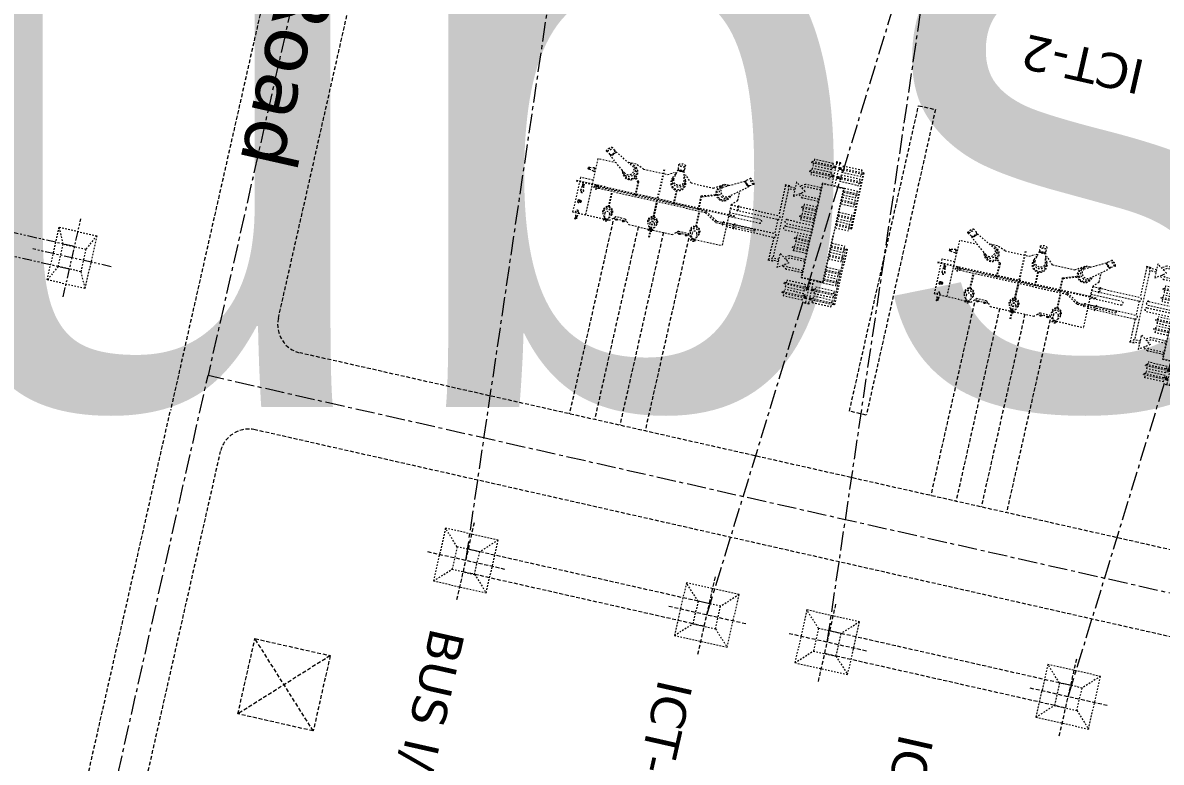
# Model space of a CAD drawing. Header units: metres. Extents: x 166708 to 226832, y 1503833 to 1555994.
# Drawn here: x 222307.4 to 222381.1, y 1554438.7 to 1554486.6 of the extents above; entities that cross this region are included whole.
import ezdxf

# ---------------------------------------------------------------- set-up
doc = ezdxf.new("R2010")
doc.units = ezdxf.units.M
doc.header["$MEASUREMENT"] = 0
for name, pattern in [('CENTER', [2, 1.25, -0.25, 0.25, -0.25]), ('HIDDEN', [0.375, 0.25, -0.125]), ('PHANTOM2', [1.25, 0.625, -0.125, 0.125, -0.125, 0.125, -0.125])]:
    doc.linetypes.add(name, pattern=pattern)
for name, color, linetype in [('Details', 7, 'Continuous'), ('ECEN', 4, 'CENTER'), ('TXT', 222, 'Continuous')]:
    doc.layers.add(name, color=color, linetype=linetype)
doc.layers.add('E-LAY-CNTRL', color=1, linetype='CENTER', lineweight=0)
doc.layers.add('E-LAY-EXIST', color=8, linetype='HIDDEN', lineweight=0)
doc.styles.get("Standard").update_dxf_attribs({"font": 'arial.ttf'})
doc.styles.add('STYLE1', font='verdana.ttf')

# ---------------------------------------------------------------- blocks, each defined once
blk = doc.blocks.new('400-ICT-1_400kV$0$A$C18D362E1')
at = {"layer": 'ECEN'}
for p, q in [((0, -2516), (0, 1972)), ((5113, 0), (-5406, 0))]:
    blk.add_line(p, q, dxfattribs=at)
blk = doc.blocks.new('400-ICT-1_400kV$0$TRAFO1_BHEL')
for p, q in [((-4593, 11091), (-4593, 12605)), ((-4593, 12605), (-4507, 12605)), ((-4507, 11091), (-4507, 12605)), ((-3993, 11091), (-3993, 12605)), ((-3993, 12605), (-3907, 12605)), ((-3907, 11091), (-3907, 12605)), ((-3193, 11638), (-3193, 12605)), ((-3193, 12605), (-3107, 12605)), ((-3107, 11638), (-3107, 12605)), ((-2593, 11638), (-2593, 12605)), ((-2593, 12605), (-2507, 12605)), ((-2507, 11638), (-2507, 12605)), ((-1593, 11638), (-1593, 12605)), ((-1593, 12605), (-1507, 12605)), ((-1507, 11638), (-1507, 12605)), ((-993, 11638), (-993, 12605)), ((-993, 12605), (-907, 12605)), ((-907, 11638), (-907, 12605)), ((457, 11638), (457, 12605)), ((543, 12605), (457, 12605)), ((543, 11638), (543, 12605)), ((1057, 11638), (1057, 12605)), ((1143, 12605), (1057, 12605)), ((1143, 11638), (1143, 12605)), ((2057, 11638), (2057, 12605)), ((2143, 12605), (2057, 12605)), ((2143, 11638), (2143, 12605)), ((2657, 11638), (2657, 12605)), ((2743, 12605), (2657, 12605)), ((2743, 11638), (2743, 12605)), ((3457, 11091), (3457, 12605)), ((3543, 12605), (3457, 12605)), ((3543, 11091), (3543, 12605)), ((4057, 11091), (4057, 12605)), ((4143, 12605), (4057, 12605)), ((4143, 11091), (4143, 12605)), ((-4766, 12485), (-4593, 12485)), ((-4766, 11235), (-4766, 12485)), ((-4507, 12485), (-4334, 12485)), ((-4334, 11235), (-4334, 12485)), ((-4166, 11235), (-4166, 12485)), ((-4166, 12485), (-3993, 12485)), ((-3907, 12485), (-3734, 12485)), ((-3734, 11235), (-3734, 12485)), ((-3366, 12485), (-3193, 12485)), ((-3366, 11235), (-3366, 12485)), ((-3107, 12485), (-2934, 12485)), ((-2934, 11638), (-2934, 12485)), ((-2766, 11638), (-2766, 12485)), ((-2766, 12485), (-2593, 12485)), ((-2507, 12485), (-2334, 12485)), ((-2334, 11638), (-2334, 12485)), ((-1766, 11638), (-1766, 12485)), ((-1766, 12485), (-1593, 12485)), ((-1507, 12485), (-1334, 12485)), ((-1334, 11638), (-1334, 12485)), ((-1166, 12485), (-993, 12485)), ((-1166, 11638), (-1166, 12485)), ((-907, 12485), (-734, 12485)), ((-734, 11638), (-734, 12485)), ((284, 11638), (284, 12485)), ((457, 12485), (284, 12485)), ((716, 12485), (543, 12485)), ((716, 11638), (716, 12485)), ((884, 11638), (884, 12485)), ((1057, 12485), (884, 12485)), ((1316, 12485), (1143, 12485)), ((1316, 11638), (1316, 12485)), ((1884, 11638), (1884, 12485)), ((2057, 12485), (1884, 12485)), ((2316, 12485), (2143, 12485)), ((2316, 11638), (2316, 12485)), ((2484, 11638), (2484, 12485)), ((2657, 12485), (2484, 12485)), ((2916, 12485), (2743, 12485)), ((2916, 11235), (2916, 12485)), ((3284, 11235), (3284, 12485)), ((3457, 12485), (3284, 12485)), ((3716, 12485), (3543, 12485)), ((3716, 11235), (3716, 12485)), ((4057, 12485), (3884, 12485)), ((3884, 11235), (3884, 12485)), ((4316, 12485), (4143, 12485)), ((4316, 11235), (4316, 12485)), ((-4766, 11235), (-4593, 11235)), ((-4615, 11005), (-4615, 11091)), ((-4615, 11091), (-4485, 11091)), ((-4615, 11073), (-4485, 11073)), ((-4593, 11091), (-4593, 11235)), ((-4507, 11091), (-4507, 11235)), ((-4507, 11235), (-4334, 11235)), ((-4485, 11005), (-4485, 11091)), ((-4166, 11235), (-3993, 11235)), ((-4015, 11005), (-4015, 11091)), ((-4015, 11091), (-3885, 11091)), ((-4015, 11073), (-3885, 11073)), ((-3993, 11091), (-3993, 11235)), ((-3907, 11235), (-3734, 11235)), ((-3907, 11091), (-3907, 11235)), ((-3885, 11005), (-3885, 11091)), ((-3366, 11235), (-3350, 11235)), ((2916, 11235), (2900, 11235)), ((3457, 11235), (3284, 11235)), ((3435, 11005), (3435, 11091)), ((3565, 11091), (3435, 11091)), ((3565, 11073), (3435, 11073)), ((3457, 11091), (3457, 11235)), ((3543, 11091), (3543, 11235)), ((3716, 11235), (3543, 11235)), ((3565, 11005), (3565, 11091)), ((4057, 11235), (3884, 11235)), ((4035, 11005), (4035, 11091)), ((4165, 11091), (4035, 11091)), ((4165, 11073), (4035, 11073)), ((4057, 11091), (4057, 11235)), ((4143, 11091), (4143, 11235)), ((4316, 11235), (4143, 11235)), ((4165, 11005), (4165, 11091)), ((-3325, 11005), (-4875, 11005)), ((-3325, 10805), (-4875, 10805)), ((-4766, 10575), (-4766, 9325)), ((-4766, 10575), (-4593, 10575)), ((-4615, 11023), (-4485, 11023)), ((-4615, 10805), (-4615, 10719)), ((-4615, 10787), (-4485, 10787)), ((-4615, 10737), (-4485, 10737)), ((-4615, 10719), (-4485, 10719)), ((-4593, 10719), (-4593, 9205)), ((-4593, 10719), (-4593, 10575)), ((-4507, 10719), (-4507, 9205)), ((-4507, 10719), (-4507, 10575)), ((-4507, 10575), (-4334, 10575)), ((-4485, 10805), (-4485, 10719)), ((-4334, 10575), (-4334, 9325)), ((-4166, 10575), (-4166, 9325)), ((-4166, 10575), (-3993, 10575)), ((-4015, 11023), (-3885, 11023)), ((-4015, 10805), (-4015, 10719)), ((-4015, 10787), (-3885, 10787)), ((-4015, 10737), (-3885, 10737)), ((-4015, 10719), (-3885, 10719)), ((-3993, 10719), (-3993, 9205)), ((-3993, 10719), (-3993, 10575)), ((-3907, 10719), (-3907, 9205)), ((-3907, 10719), (-3907, 10575)), ((-3907, 10575), (-3734, 10575)), ((-3885, 10805), (-3885, 10719)), ((-3734, 10575), (-3734, 9325)), ((2875, 11005), (3088, 11019)), ((2875, 10805), (3088, 10791)), ((3100, 11005), (4425, 11005)), ((3102, 10805), (4425, 10805)), ((3284, 10575), (3284, 9325)), ((3457, 10575), (3284, 10575)), ((3565, 11023), (3435, 11023)), ((3435, 10805), (3435, 10719)), ((3565, 10787), (3435, 10787)), ((3565, 10737), (3435, 10737)), ((3565, 10719), (3435, 10719)), ((3457, 10719), (3457, 9205)), ((3457, 10719), (3457, 10575)), ((3543, 10719), (3543, 9205)), ((3543, 10719), (3543, 10575)), ((3716, 10575), (3543, 10575)), ((3565, 10805), (3565, 10719)), ((3716, 10575), (3716, 9325)), ((4057, 10575), (3884, 10575)), ((3884, 10575), (3884, 9325)), ((4165, 11023), (4035, 11023)), ((4035, 10805), (4035, 10719)), ((4165, 10787), (4035, 10787)), ((4165, 10737), (4035, 10737)), ((4165, 10719), (4035, 10719)), ((4057, 10719), (4057, 9205)), ((4057, 10719), (4057, 10575)), ((4143, 10719), (4143, 9205)), ((4143, 10719), (4143, 10575)), ((4316, 10575), (4143, 10575)), ((4165, 10805), (4165, 10719)), ((4316, 10575), (4316, 9325)), ((-3046, 10173), (-3046, 9132)), ((-2896, 10173), (-2896, 9172)), ((-2296, 10173), (-2296, 9172)), ((-2146, 10173), (-2146, 9132)), ((-1766, 10173), (-1766, 9325)), ((-1593, 10173), (-1593, 9205)), ((-1507, 10173), (-1507, 9205)), ((-1334, 10173), (-1334, 9325)), ((-1166, 10173), (-1166, 9325)), ((-993, 10173), (-993, 9205)), ((-907, 10173), (-907, 9205)), ((-734, 10173), (-734, 9325)), ((-562, 8479), (-562, 10173)), ((-312, 8479), (-312, 10173)), ((-138, 8479), (-138, 10173)), ((112, 8479), (112, 10173)), ((284, 10173), (284, 9325)), ((457, 10173), (457, 9205)), ((543, 10173), (543, 9205)), ((716, 10173), (716, 9325)), ((884, 10173), (884, 9325)), ((1057, 10173), (1057, 9205)), ((1143, 10173), (1143, 9205)), ((1316, 10173), (1316, 9325)), ((1696, 10173), (1696, 9132)), ((1846, 10173), (1846, 9172)), ((2446, 10173), (2446, 9172)), ((2596, 10173), (2596, 9132)), ((-4766, 9325), (-4593, 9325)), ((-4593, 9205), (-4507, 9205)), ((-4507, 9325), (-4334, 9325)), ((-4166, 9325), (-3993, 9325)), ((-3993, 9205), (-3907, 9205)), ((-3907, 9325), (-3734, 9325)), ((-3046, 9132), (-2864, 8816)), ((-2896, 9172), (-2769, 8951)), ((-2296, 9172), (-2424, 8951)), ((-2146, 9132), (-2329, 8816)), ((-1766, 9325), (-1593, 9325)), ((-1593, 9205), (-1507, 9205)), ((-1507, 9325), (-1334, 9325)), ((-1166, 9325), (-993, 9325)), ((-993, 9205), (-907, 9205)), ((-907, 9325), (-734, 9325)), ((457, 9325), (284, 9325)), ((543, 9205), (457, 9205)), ((716, 9325), (543, 9325)), ((1057, 9325), (884, 9325)), ((1143, 9205), (1057, 9205)), ((1316, 9325), (1143, 9325)), ((1696, 9132), (1879, 8816)), ((1846, 9172), (1974, 8951)), ((2446, 9172), (2319, 8951)), ((2596, 9132), (2414, 8816)), ((3457, 9325), (3284, 9325)), ((3543, 9205), (3457, 9205)), ((3716, 9325), (3543, 9325)), ((4057, 9325), (3884, 9325)), ((4143, 9205), (4057, 9205)), ((4316, 9325), (4143, 9325)), ((-2710, 8123), (-2671, 8123)), ((-2671, 8523), (-2671, 8123)), ((-2521, 8523), (-2521, 8123)), ((-2521, 8123), (2071, 8123)), ((2071, 8523), (2071, 8123)), ((2221, 8523), (2221, 8123)), ((2260, 8123), (2221, 8123)), ((-2710, 7873), (-693, 7873)), ((-693, 4724), (-693, 7873)), ((-443, 4724), (-443, 7873)), ((-443, 7873), (493, 7873)), ((493, 4724), (493, 7873)), ((743, 4724), (743, 7873)), ((743, 7873), (2260, 7873)), ((-193, 4724), (-193, 6765)), ((57, 4724), (57, 6765)), ((536, 6573), (536, 4480)), ((536, 6573), (645, 6573)), ((645, 6573), (645, 4480)), ((-2468, 5347), (-2624, 5556)), ((-2381, 5292), (-2419, 5331)), ((-1685, 3933), (-2390, 5249)), ((-2311, 5869), (-2168, 5634)), ((-2127, 5541), (-2155, 5578)), ((-1186, 4432), (-2077, 5562)), ((-1072, 5077), (-1695, 5077)), ((-718, 4724), (-1072, 5077)), ((-718, 4724), (2018, 4724)), ((547, 4056), (547, 4448)), ((634, 4006), (634, 4448)), ((2018, 2720), (2018, 4724)), ((-1910, 4018), (-1910, 4353)), ((-1504, 3368), (-1910, 4018)), ((-827, 2702), (-1208, 3836)), ((-790, 2752), (-1165, 3869)), ((74, 3236), (547, 4056)), ((174, 3209), (634, 4006)), ((-1504, 1880), (-1504, 3368)), ((74, 3236), (74, -4047)), ((174, 3209), (174, -4047)), ((1645, 2976), (2044, 2950)), ((74, 2702), (-827, 2702)), ((74, 2752), (-790, 2752)), ((1170, 2842), (174, 2842)), ((1170, 2792), (174, 2792)), ((1645, 2654), (2052, 2679)), ((1718, 2401), (2018, 2720)), ((1718, 1780), (1718, 2401)), ((1936, 2318), (1814, 2318)), ((1836, 2527), (1836, 1654)), ((2034, 2927), (2058, 2935)), ((2034, 2703), (2058, 2695)), ((-1504, 1880), (-1910, 1449)), ((1718, 1780), (2018, 1461)), ((1936, 1863), (1814, 1863)), ((-2267, 1291), (-2490, 1291)), ((-2490, 849), (-2267, 849)), ((-2149, 1242), (-2205, 1238)), ((-2149, 897), (-2205, 901)), ((-1480, 1422), (-2128, 1289)), ((-1480, 716), (-2128, 847)), ((-1910, 1449), (-1910, 1334)), ((-1910, 803), (-1910, 644)), ((74, 1106), (-889, 1106)), ((74, 1056), (-888, 1056)), ((2018, -1461), (2018, 1461)), ((-1704, 270), (-1910, 644)), ((-1704, -1318), (-1704, 270)), ((1170, 27), (174, 27)), ((1619, 161), (2018, 135)), ((2008, 112), (2032, 120)), ((1170, -23), (174, -23)), ((1619, -161), (2026, -136)), ((2008, -112), (2032, -120)), ((-1704, -1318), (-1910, -1868)), ((-827, -1431), (-1255, -1860)), ((74, -1431), (-827, -1431)), ((1718, -1780), (2018, -1461)), ((-1685, -1983), (-2390, -3299)), ((-1910, -1868), (-1910, -2403)), ((-806, -1481), (-1210, -1885)), ((74, -1481), (-806, -1481)), ((1718, -1780), (1718, -2401)), ((1936, -1863), (1814, -1863)), ((1836, -2527), (1836, -1654)), ((-1186, -2482), (-2077, -3612)), ((1619, -2819), (2018, -2845)), ((1718, -2401), (2018, -2720)), ((1936, -2318), (1814, -2318)), ((2008, -2868), (2032, -2860)), ((2018, -4821), (2018, -2720)), ((-2468, -3397), (-2624, -3606)), ((-2381, -3342), (-2419, -3381)), ((-2311, -3919), (-2168, -3684)), ((-2127, -3591), (-2155, -3628)), ((-1704, -3139), (-1704, -4350)), ((1170, -2953), (174, -2953)), ((1170, -3003), (174, -3003)), ((1619, -3141), (2026, -3116)), ((2008, -3092), (2032, -3100)), ((-1704, -4350), (2018, -4350)), ((-1049, -4425), (-1049, -4350)), ((-881, -4425), (-881, -4350)), ((-277, -4350), (-277, -5190)), ((-1078, -4450), (-1019, -4765)), ((-1078, -4450), (-852, -4450)), ((-1064, -4425), (-866, -4425)), ((-1064, -4450), (-1064, -4425)), ((-1024, -4765), (-909, -4765)), ((-1024, -4765), (-1024, -4773)), ((-1024, -4773), (-909, -4773)), ((-1018, -4832), (-1018, -4846)), ((-1018, -4832), (-915, -4832)), ((-1018, -4846), (-915, -4846)), ((-1001, -4832), (-1001, -4773)), ((-931, -4832), (-931, -4773)), ((-915, -4832), (-915, -4846)), ((-852, -4450), (-914, -4765)), ((-909, -4765), (-909, -4773)), ((-866, -4450), (-866, -4425)), ((122, -4850), (100, -4850)), ((122, -4952), (100, -4952)), ((204, -4865), (138, -4857)), ((204, -4935), (140, -4943)), ((546, -4990), (215, -4951)), ((546, -4814), (223, -4850)), ((1954, -4814), (2277, -4850)), ((1954, -4990), (2285, -4951)), ((2018, -5190), (2018, -4983)), ((2296, -4865), (2362, -4857)), ((2296, -4935), (2360, -4943)), ((2378, -4850), (2400, -4850)), ((2378, -4952), (2400, -4952)), ((-277, -5190), (2018, -5190))]:
    blk.add_line(p, q)
for points in [[(-907, 12605), (-907, 12680), (-4593, 12680), (-4593, 12605)], [(457, 12605), (457, 12680), (4143, 12680), (4143, 12605)], [(2900, 10173), (2900, 11638), (-3350, 11638), (-3350, 10173)], [(2875, 10198), (2875, 11613), (-3325, 11613), (-3325, 10198)], [(-4875, 10755), (-4875, 11055), (-4925, 11055), (-4925, 10755)], [(4425, 10755), (4425, 11055), (4475, 11055), (4475, 10755)], [(-2596, 9198), (-3068, 8523), (-2124, 8523)], [(2146, 9198), (2618, 8523), (1674, 8523)], [(-2710, 7848), (-2710, 8148), (-2725, 8148), (-2725, 7848)], [(2260, 7848), (2260, 8148), (2275, 8148), (2275, 7848)], [(-393, 5186), (-743, 5186), (-743, 5231), (-393, 5231)], [(793, 5186), (443, 5186), (443, 5231), (793, 5231)], [(1836, 2392), (1836, 2244), (1901, 2244), (1901, 2392)], [(1836, 1789), (1836, 1937), (1901, 1937), (1901, 1789)], [(1836, -1789), (1836, -1937), (1901, -1937), (1901, -1789)], [(1836, -2392), (1836, -2244), (1901, -2244), (1901, -2392)]]:
    blk.add_lwpolyline(points, close=True)
for points, const_width in [([(-2488, 5688, 1), (-2492, 5722, 1)], 33.8), ([(2089, 2822, 1), (2109, 2808, 1)], 24), ([(-2477, 1079, -1), (-2503, 1058, -1)], 33.8), ([(2063, 7, 1), (2083, -7, 1)], 24), ([(2063, -2973, 1), (2083, -2987, 1)], 24), ([(-2488, -3738, -1), (-2492, -3772, -1)], 33.8), ([(104, -4898, -1), (96, -4904, -1)], 9), ([(1247, -4915, -1), (1253, -4922, -1)], 9), ([(2396, -4898, 1), (2404, -4904, 1)], 9)]:
    blk.add_lwpolyline(points, format="xyb", close=True, dxfattribs=dict(const_width=const_width))
for centre, radius in [((124, -4047), 137), ((1250, -4918), 108), ((1250, -4918), 102), ((1250, -4918), 77.2), ((1250, -4918), 51.1)]:
    blk.add_circle(centre, radius)
for centre, radius, start, end in [((2981, 10905), 157, 313.14025, 46.85975), ((-2596, 8123), 75, 180, 0), ((-437, 8479), 125, 180, 0), ((-13, 8479), 125, 180, 0), ((2146, 8123), 75, 180, 0), ((-568, 7873), 125, 0, 180), ((618, 7873), 125, 0, 180), ((-68, 6765), 125, 0, 180), ((-1448, 4195), 432, 168.51028, 73.56247), ((-1320, 4072), 495, 195.35397, 76.70469), ((-1476, 4223), 358, 234.19228, 35.80772), ((-1320, 4072), 432, 214.13888, 57.91978), ((591, 4480), 90.1, 126.90526, 241.28881), ((591, 4480), 54.1, 180, 0), ((591, 4480), 90.1, 298.71119, 53.09474), ((1500, 2817), 330, 58.29531, 299.64603), ((1500, 2817), 288, 77.08022, 280.86112), ((1619, 2815), 288, 32.40189, 327.59811), ((1645, 2815), 163, 99.19228, 260.80772), ((2256, 2815), 248, 153.16405, 206.83595), ((-1498, 1069), 432, 220.94819, 139.14209), ((-1320, 1072), 495, 240.35397, 121.70469), ((-1320, 1072), 432, 259.13888, 102.91978), ((-1537, 1069), 358, 279.19228, 80.80772), ((1500, 2), 330, 58.29531, 299.64603), ((1500, 2), 288, 77.08022, 280.86112), ((1619, 0), 288, 32.40189, 327.59811), ((1645, 0), 163, 99.19228, 260.80772), ((2230, 0), 248, 153.16405, 206.83595), ((-1448, -2245), 432, 286.43753, 191.48972), ((-1320, -2122), 495, 283.29531, 164.64603), ((-1476, -2273), 358, 324.19228, 125.80772), ((-1320, -2122), 432, 302.08022, 145.86112), ((1500, -2978), 330, 58.29531, 299.64603), ((1500, -2978), 288, 77.08022, 280.86112), ((1619, -2980), 288, 32.40189, 327.59811), ((1645, -2980), 163, 99.19228, 260.80772), ((2230, -2980), 248, 153.16405, 206.83595), ((124, -4047), 50, 180, 0), ((223, -4901), 51.2, 225.30332, 93.6834), ((229, -4901), 51.3, 265.44139, 133.49512), ((546, -4901), 108, 224.89194, 136.85541), ((501, -4902), 99.4, 297.50864, 62.49136), ((1954, -4901), 108, 43.14459, 315.10806), ((1999, -4902), 99.4, 117.50864, 242.49136), ((2271, -4901), 51.3, 46.50488, 274.55861), ((2277, -4901), 51.2, 86.3166, 314.69668)]:
    blk.add_arc(centre, radius, start, end)
at = {"extrusion": (0, 0, -1)}
for centre, major_axis, ratio in [((-2468, 5712), (156, 156), 0.28934), ((100, -4901), (0, -51.1), 0.612706)]:
    blk.add_ellipse(centre, major_axis=major_axis, ratio=ratio, dxfattribs=at)
for centre, major_axis, ratio, start_param, end_param in [((-2318, 5490), (-150, -144), 0.466577, 3.141593, 6.283185), ((-2233, 5406), (-156, -156), 0.152336, 2.4547, 6.871725), ((-2253, 5416), (-127, -125), 0.190849, 3.071818, 6.337037), ((122, -4901), (0, -51.1), 0.612706, 3.141593, 6.283185)]:
    blk.add_ellipse(centre, major_axis=major_axis, ratio=ratio, start_param=start_param, end_param=end_param, dxfattribs=at)
for centre, major_axis, ratio, start_param, end_param in [((2052, 2815), (0, -136), 0.462514, 2.852553, 6.572225), ((2088, 2815), (0, -136), 0.462514, 3.050499, 6.374279), ((-2267, 1070), (0, 221), 0.438735, 3.141593, 6.283185), ((-2149, 1070), (0, -173), 0.196735, -0.069775, 3.211368), ((-2128, 1068), (0, 221), 0.152336, 2.4547, 6.949324), ((2026, 0), (0, -136), 0.462514, 2.852553, 6.572225), ((2061, 0), (0, -136), 0.462514, 3.050499, 6.374279), ((2026, -2980), (0, -136), 0.462514, 2.852553, 6.572225), ((2061, -2980), (0, -136), 0.462514, 3.050499, 6.374279), ((-2318, -3540), (-150, 144), 0.466577, 3.141593, 6.283185), ((-2233, -3456), (-156, 156), 0.152336, 2.4547, 6.871725), ((-2253, -3466), (-127, 125), 0.190849, 3.071818, 6.337037), ((2378, -4901), (0, -51.1), 0.612706, 3.141593, 6.283185)]:
    blk.add_ellipse(centre, major_axis=major_axis, ratio=ratio, start_param=start_param, end_param=end_param)
for centre, major_axis, ratio in [((2099, 2815), (0, -136), 0.462514), ((-2490, 1070), (0, -221), 0.438735), ((2073, 0), (0, -136), 0.462514), ((2073, -2980), (0, -136), 0.462514), ((-2468, -3762), (156, -156), 0.28934), ((2400, -4901), (0, -51.1), 0.612706)]:
    blk.add_ellipse(centre, major_axis=major_axis, ratio=ratio)
at = {"rotation": 90}
blk.add_blockref('400-ICT-1_400kV$0$A$C18D362E1', (0, 0), dxfattribs=at)
blk = doc.blocks.new('TWR_CTG_p')
for p, q in [((-750, 750), (-1750, 1250)), ((1750, 1250), (750, 750)), ((-750, -750), (-1750, -1250)), ((750, -750), (1750, -1250))]:
    blk.add_line(p, q)
for points in [[(-1750, -1250), (1750, -1250), (1750, 1250), (-1750, 1250)], [(-750, -750), (750, -750), (750, 750), (-750, 750)]]:
    blk.add_lwpolyline(points, close=True)
blk = doc.blocks.new('TWR_CTE_p')
for p, q in [((-750, 750), (-1750, 1750)), ((1750, 1750), (750, 750)), ((-1750, -1750), (-750, -750)), ((750, -750), (1750, -1750))]:
    blk.add_line(p, q)
for points in [[(-1750, -1750), (1750, -1750), (1750, 1750), (-1750, 1750)], [(-750, -750), (750, -750), (750, 750), (-750, 750)]]:
    blk.add_lwpolyline(points, close=True)

msp = doc.modelspace()

# ---------------------------------------------------------------- linework, layer by layer
at = {"layer": 'E-LAY-CNTRL'}
for p, q in [((222352.64397, 1554610.7311, -0.36777), (222319.39256, 1554463.73352, -0.3651)), ((222282.21647, 1554299.38576, -0.36393), (222319.39256, 1554463.73352, -0.36393))]:
    msp.add_line(p, q, dxfattribs=at)
at = {"layer": 'E-LAY-CNTRL', "color": 4}
for p, q in [((222336.09277, 1554451.75375, -0.36393), (222343.88471, 1554504.33023, -0.36393)), ((222351.6985, 1554448.22368, -0.36393), (222367.2933, 1554499.03511, -0.36393)), ((222359.50136, 1554446.45864, -0.36393), (222367.2933, 1554499.03511, -0.36393)), ((222375.10708, 1554442.92857, -0.36393), (222390.70188, 1554493.74, -0.36393))]:
    msp.add_line(p, q, dxfattribs=at)
at = {"layer": 'E-LAY-CNTRL', "elevation": -0.36393}
for points in [[(222574.0198, 1554406.13587), (222319.39256, 1554463.73352)], [(222574.0198, 1554406.13587), (222324.2028, 1554462.64543)]]:
    msp.add_lwpolyline(points, dxfattribs=at)
at = {"layer": 'E-LAY-EXIST', "color": 4}
for p, q in [((222323.94862, 1554467.44477, -0.2911), (222340.08218, 1554538.7678, -0.36393)), ((222334.09995, 1554537.25026, -0.36393), (222316.95701, 1554461.46497, -0.28642)), ((222345.62143, 1554473.74901, -0.36393), (222342.79614, 1554461.25902, -0.36393)), ((222347.25613, 1554473.37923, -0.36393), (222344.43084, 1554460.88925, -0.36393)), ((222348.89083, 1554473.00946, -0.36393), (222346.06554, 1554460.51947, -0.36393)), ((222350.52552, 1554472.63968, -0.36393), (222347.70024, 1554460.1497, -0.36393)), ((222369.03001, 1554468.4539, -0.36393), (222366.20473, 1554455.96391, -0.36393)), ((222370.66471, 1554468.08412, -0.36393), (222367.83943, 1554455.59414, -0.36393)), ((222372.29941, 1554467.71435, -0.36393), (222369.47413, 1554455.22436, -0.36393)), ((222373.93411, 1554467.34457, -0.36393), (222371.10883, 1554454.85458, -0.36393)), ((222504.39769, 1554424.70414, -0.2911), (222325.36373, 1554465.2023, -0.2911)), ((222281.63975, 1554305.33459, -0.72786), (222316.95703, 1554461.46497, -0.72786)), ((222479.89758, 1554424.6072, 0.42327), (222322.4434, 1554460.22393, -0.31982)), ((222309.89807, 1554413.25977, -0.29), (222320.20299, 1554458.81788, -0.72786)), ((222335.51936, 1554449.2188, -0.36393), (222336.66619, 1554454.2887, -0.36393)), ((222338.62772, 1554451.18034, -0.36393), (222333.55783, 1554452.32717, -0.36393)), ((222351.86397, 1554448.9552, -0.36393), (222336.25825, 1554452.48527, -0.36393)), ((222351.53303, 1554447.49216, -0.36393), (222335.9273, 1554451.02223, -0.36393)), ((222351.12508, 1554445.68873, -0.36393), (222352.27191, 1554450.75862, -0.36393)), ((222358.92794, 1554443.92369, -0.36393), (222360.07477, 1554448.99359, -0.36393)), ((222354.23344, 1554447.65026, -0.36393), (222349.16355, 1554448.79709, -0.36393)), ((222326.2058, 1554440.71505, -0.36393), (222322.43216, 1554446.69498, -0.36393)), ((222362.03631, 1554445.88523, -0.36393), (222356.96641, 1554447.03205, -0.36393)), ((222375.27255, 1554443.66008, -0.36393), (222359.66683, 1554447.19016, -0.36393)), ((222327.30895, 1554445.59183, -0.36393), (222321.32901, 1554441.81819, -0.36393)), ((222374.94161, 1554442.19705, -0.36393), (222359.33589, 1554445.72712, -0.36393)), ((222374.53367, 1554440.39362, -0.36393), (222375.6805, 1554445.46351, -0.36393)), ((222377.64203, 1554442.35515, -0.36393), (222372.57213, 1554443.50198, -0.36393))]:
    msp.add_line(p, q, dxfattribs=at)
at = {"layer": 'E-LAY-EXIST', "color": 1, "linetype": 'PHANTOM2'}
for p, q in [((222310.75088, 1554472.09621, -0.36393), (222295.14516, 1554475.62628, -0.36393)), ((222310.41993, 1554470.63317, -0.36393), (222294.81421, 1554474.16325, -0.36393)), ((222310.01199, 1554468.82974, -0.36393), (222311.15882, 1554473.89964, -0.36393)), ((222313.12035, 1554470.79128, -0.36393), (222308.05046, 1554471.93811, -0.36393))]:
    msp.add_line(p, q, dxfattribs=at)
at = {"layer": 'E-LAY-EXIST', "color": 4, "elevation": -0.36393}
for points in [[(222366.50812, 1554480.97489), (222362.03001, 1554461.17812), (222360.93857, 1554461.42501), (222365.41667, 1554481.22178)], [(222327.30895, 1554445.59183), (222326.2058, 1554440.71505), (222321.32901, 1554441.81819), (222322.43216, 1554446.69498)]]:
    msp.add_lwpolyline(points, close=True, dxfattribs=at)
at = {"layer": 'E-LAY-EXIST', "color": 4}
for centre, start, end in [((222325.77741, 1554467.03109, -0.2911), 167.2539837, 257.253983), ((222322.02971, 1554458.39514, -0.2911), 77.253983, 167.2539837)]:
    msp.add_arc(centre, 1.875, start, end, dxfattribs=at)

# ---------------------------------------------------------------- block references
for name, p, xscale, yscale, zscale, rotation in [('400-ICT-1_400kV$0$TRAFO1_BHEL', (222348.51875, 1554475.16281, -0.36393), 0.0009999999398089005, 0.0009999999398089005, 0.0009999999398089005, 257.2539829661908), ('400-ICT-1_400kV$0$TRAFO1_BHEL', (222371.92733, 1554469.8677, -0.36393), 0.0009999999398089005, 0.0009999999398089005, 0.0009999999398089005, 257.2539829661908), ('TWR_CTE_p', (222336.09277, 1554451.75375, -0.36393), 0.0009999999965821884, 0.0009999999965821884, 0.0009999999965821884, 167.2539837020024), ('TWR_CTE_p', (222351.6985, 1554448.22368, -0.36393), 0.0009999999965821884, 0.0009999999965821884, 0.0009999999965821884, 167.2539837020024), ('TWR_CTE_p', (222359.50136, 1554446.45864, -0.36393), 0.0009999999965821884, 0.0009999999965821884, 0.0009999999965821884, 167.2539837020024), ('TWR_CTE_p', (222375.10708, 1554442.92857, -0.36393), 0.0009999999965821884, 0.0009999999965821884, 0.0009999999965821884, 167.2539837020024)]:
    msp.add_blockref(name, p, dxfattribs=dict(at, xscale=xscale, yscale=yscale, zscale=zscale, rotation=rotation))
at = {"layer": 'E-LAY-EXIST', "color": 1, "linetype": 'PHANTOM2', "xscale": -0.0009999999398089005, "yscale": 0.0009999999310821295, "zscale": 0.001, "rotation": 257.2539829661908}
msp.add_blockref('TWR_CTG_p', (222310.58541, 1554471.36469, -0.36393), dxfattribs=at)

# ---------------------------------------------------------------- texts
at = {"layer": 'Details', "color": 0, "linetype": 'Continuous'}
msp.add_text('Substation', height=40, dxfattribs=at).set_placement((222262.85582, 1554461.69625))
at = {"layer": 'E-LAY-EXIST', "color": 4, "style": 'STYLE1'}
for s, p in [('BUS I/C', (222333.83929, 1554447.48731, -0.4349)), ('ICT-1', (222348.59687, 1554444.14909, -0.4349)), ('ICT-2', (222364.20259, 1554440.61902, -0.4349))]:
    msp.add_text(s, height=2.25, rotation=257.2539797, dxfattribs=at).set_placement(p)
at = {"layer": 'TXT', "linetype": 'Continuous', "style": 'STYLE1'}
msp.add_text('5.5m wide Road', height=3.6, rotation=257.2539797, dxfattribs=at).set_placement((222330.26995, 1554516.63339, -0.58425))
at = {"layer": 'TXT', "color": 0, "style": 'STYLE1'}
msp.add_text('ICT-2', height=2.25, rotation=167.2539837, dxfattribs=at).set_placement((222380.19274, 1554484.12012, -0.36393))

doc.saveas('drawing.dxf')
